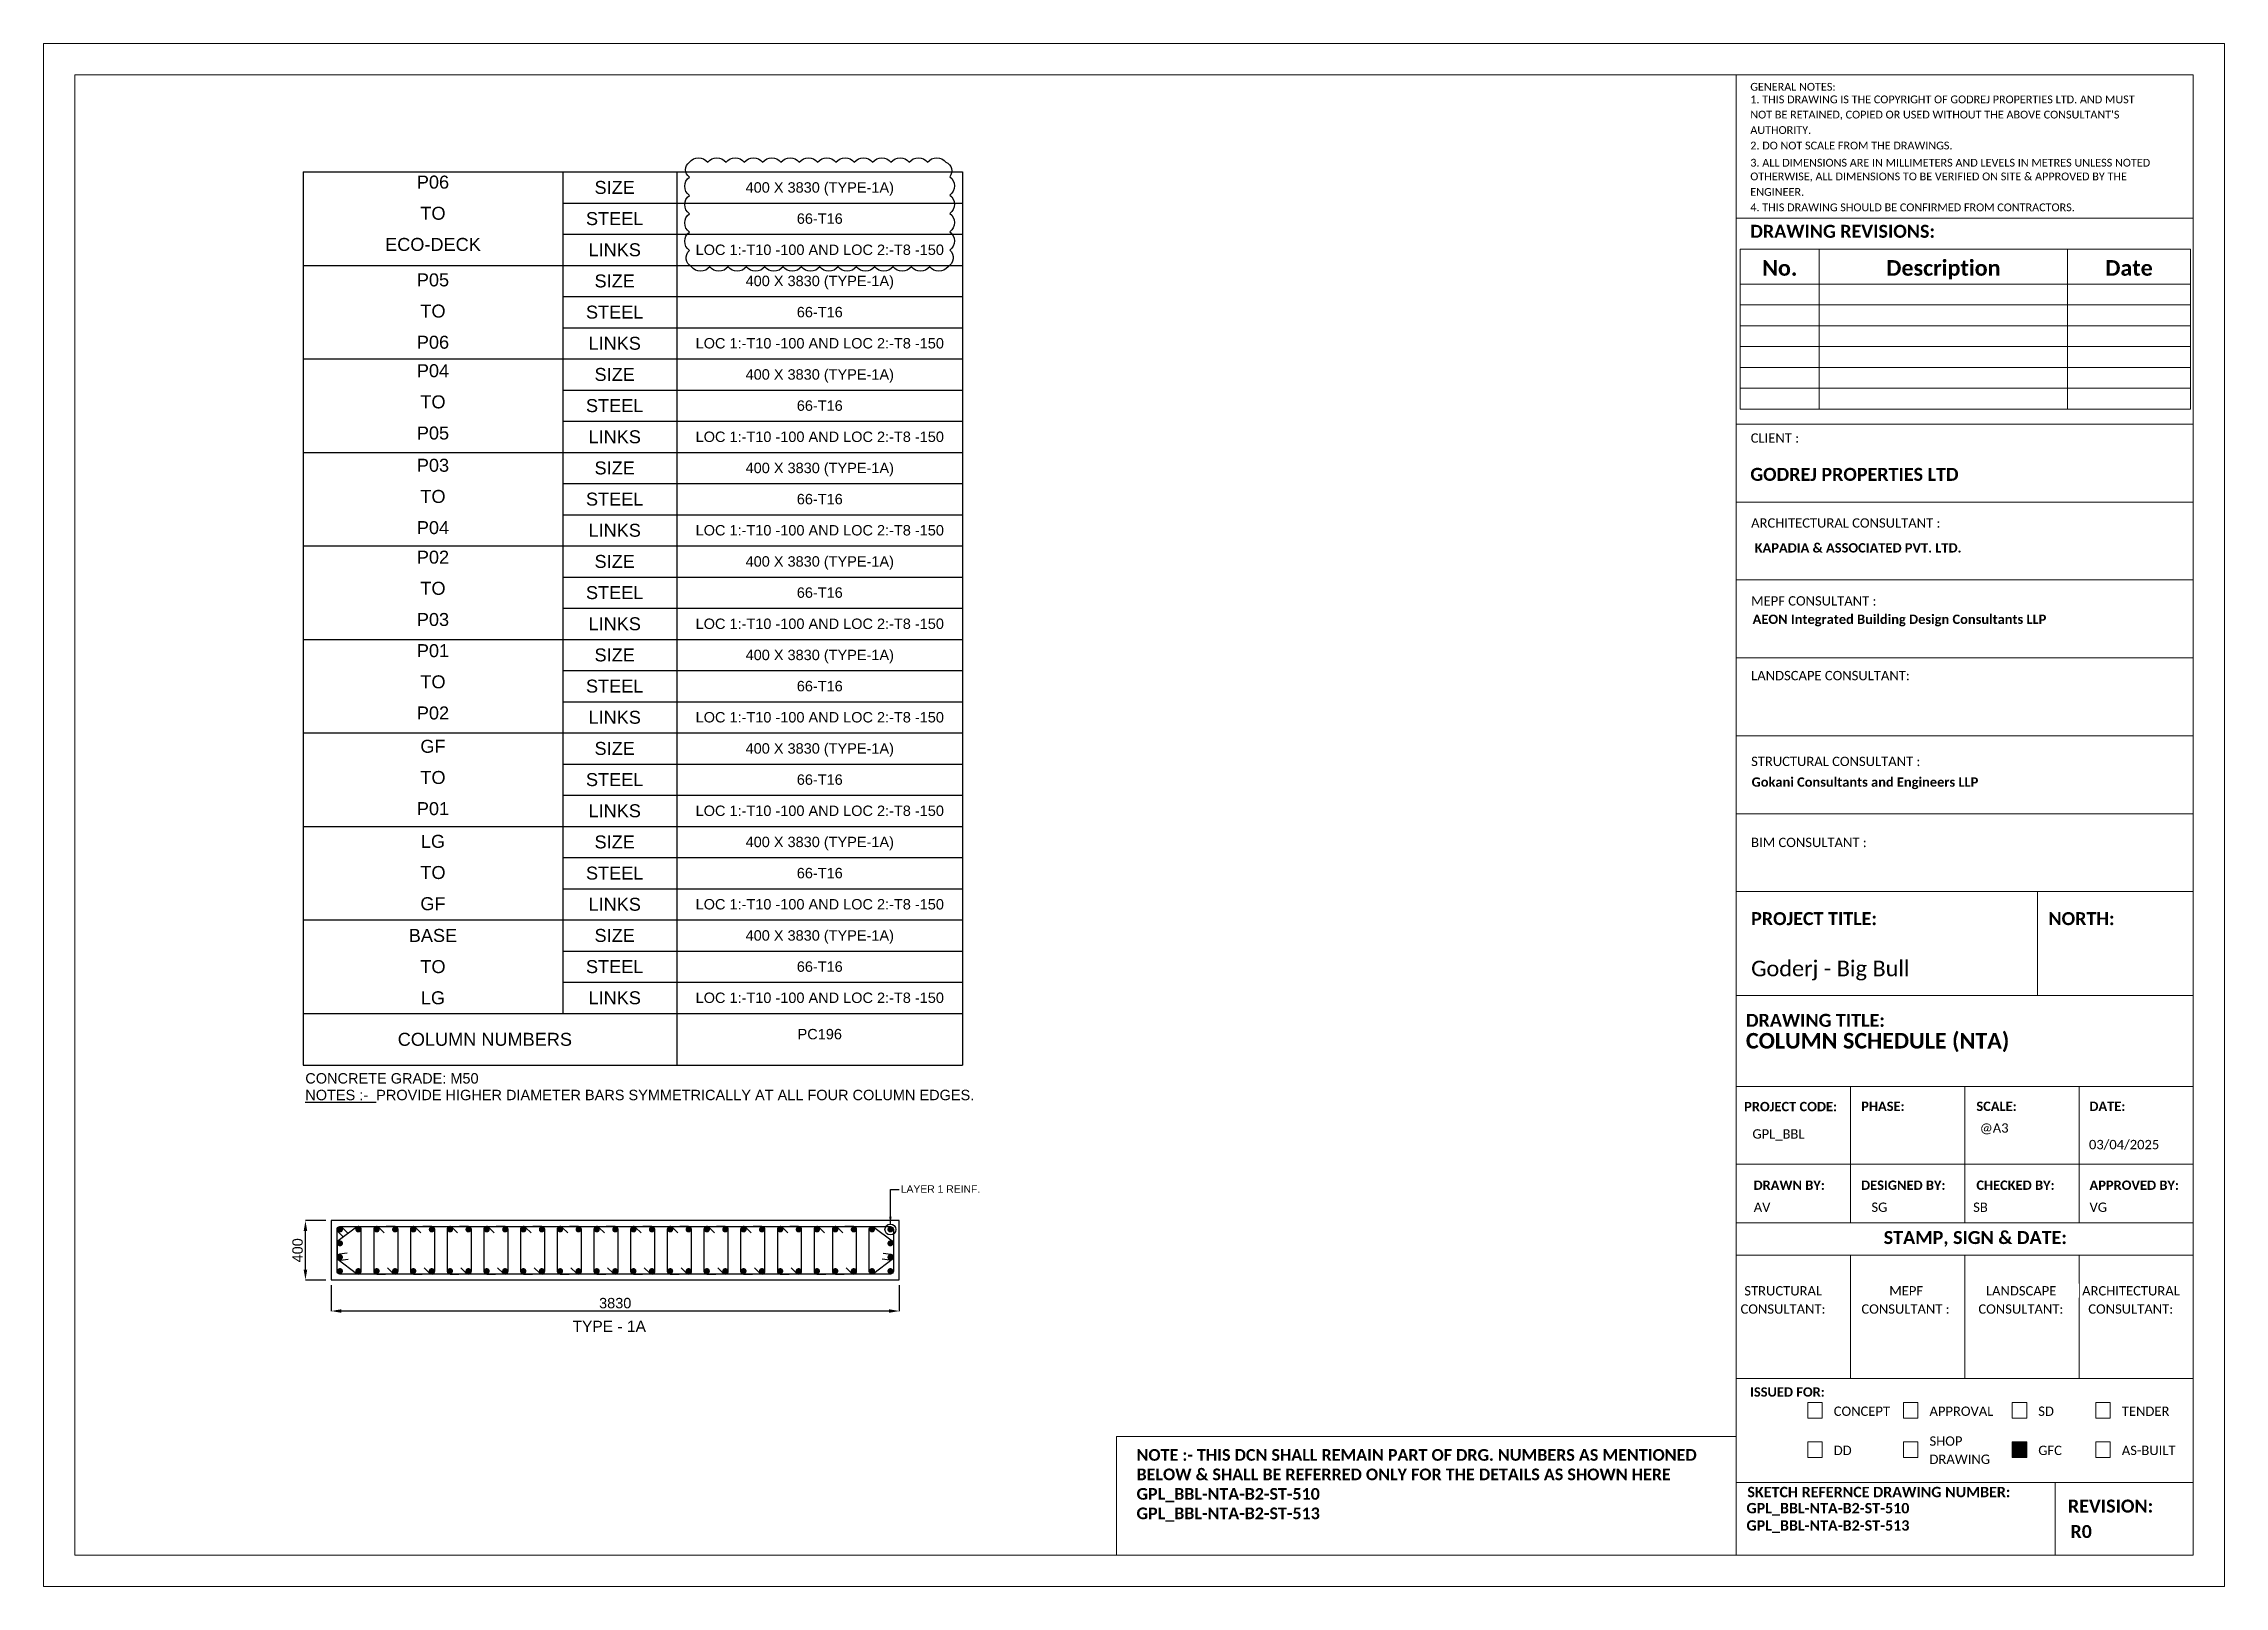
# Paper-space layout 'Layout1' of a CAD drawing. Header units: inches, sheet in millimetres. Extents: x 852 to 1272, y 150 to 447.
# The model-space entities are those that its viewports show. They can reach past a viewport. Long polylines and large blocks are cut down to what shows.
import ezdxf
from ezdxf.enums import TextEntityAlignment as Align

# ---------------------------------------------------------------- set-up
doc = ezdxf.new("R2010")
doc.units = ezdxf.units.IN
doc.header["$LTSCALE"] = 10
doc.header["$MEASUREMENT"] = 0
for name, color, linetype, lineweight in [('A-DETL-____-THIN', 7, 'Continuous', 5), ('G-____-____-SCHD', 7, 'Continuous', 5), ('G-____-TTLB-OTLN', 7, 'Continuous', 15), ('G-____-TTLB-THIN', 7, 'Continuous', 15), ('G-ANNO-TTLB', 7, 'Continuous', 15)]:
    doc.layers.add(name, color=color, linetype=linetype, lineweight=lineweight)
for name, color, linetype in [('Default', 7, 'Continuous'), ('S- REVISED RFI', 1, 'Continuous'), ('S-ANNO-DIM-25', 10, 'Continuous'), ('S-ANNO-DIM-35', 1, 'Continuous'), ('S-ANNO-LEGN', 252, 'Continuous'), ('S-ANNO-TEXT', 3, 'Continuous'), ('S-ANNO-TEXT-SUBHDNG', 4, 'Continuous'), ('S-ANNO-TEXTB', 4, 'Continuous'), ('S-COLS-STPS', 9, 'Continuous'), ('S-DETL', 2, 'Continuous'), ('S-REINF-DOT-HG', 4, 'Continuous')]:
    doc.layers.add(name, color=color, linetype=linetype)
doc.layers.get('DEFPOINTS').freeze()
doc.styles.add('Calibri', font='calibri.ttf', dxfattribs={"height": 180})
doc.styles.add('Calibri_1', font='calibri.ttf', dxfattribs={"height": 2.5})
doc.styles.add('Calibri_2', font='calibri.ttf', dxfattribs={"height": 3})
doc.styles.add('Calibri_B', font='calibrib.ttf', dxfattribs={"height": 3.5})
doc.styles.add('Calibri_B_1', font='calibrib.ttf', dxfattribs={"height": 2.5})
doc.styles.add('Calibri_B_2', font='calibrib.ttf', dxfattribs={"height": 3.5})
doc.styles.add('GOKANI', font='arial.ttf')
doc.styles.add('GOKANI BOLD', font='ARIAL.TTF')
doc.dimstyles.new('S-DIM-25', dxfattribs={"dimscale": 25, "dimtxt": 2, "dimasz": 2, "dimexe": 0, "dimexo": 1, "dimgap": 0.5, "dimtad": 1, "dimdec": 0, "dimrnd": 5, "dimzin": 1, "dimdsep": 46, "dimtxsty": 'GOKANI', "dimcen": 0, "dimclrd": 1, "dimclre": 1, "dimclrt": 3, "dimadec": 0, "dimazin": 0, "dimtfac": 1, "dimtdec": 0, "dimtmove": 0, "dimatfit": 3, "dimfxl": 1, "dimtolj": 1, "dimtzin": 0, "dimarcsym": 0})
doc.dimstyles.new('S-DIM-35', dxfattribs={"dimscale": 35, "dimtxt": 2, "dimasz": 2, "dimexe": 0, "dimexo": 1, "dimgap": 0.5, "dimtad": 1, "dimdec": 0, "dimrnd": 5, "dimzin": 1, "dimdsep": 46, "dimtxsty": 'GOKANI', "dimcen": 0, "dimclrd": 1, "dimclre": 1, "dimclrt": 3, "dimadec": 0, "dimazin": 0, "dimtfac": 1, "dimtdec": 0, "dimtmove": 0, "dimatfit": 3, "dimfxl": 1, "dimtolj": 1, "dimtzin": 0, "dimarcsym": 0})

# ---------------------------------------------------------------- blocks, each defined once
blk = doc.blocks.new('*D209')
at = {"layer": 'S-ANNO-DIM-35', "color": 1, "lineweight": -2}
for p, q in [((-97768, -171890), (-97768, -172064)), ((-93938, -171890), (-93938, -172064)), ((-94008, -172064), (-97698, -172064))]:
    blk.add_line(p, q, dxfattribs=at)
at = {"layer": 'S-ANNO-DIM-35', "color": 1, "lineweight": -3}
for points in [[(-97698, -172052), (-97698, -172076), (-97768, -172064)], [(-94008, -172076), (-94008, -172052), (-93938, -172064)]]:
    blk.add_solid(points, dxfattribs=at)
at = {"layer": 'S-ANNO-DIM-35', "color": 3, "lineweight": -3, "insert": (-95853, -172011), "char_height": 70, "attachment_point": 5, "style": 'GOKANI'}
blk.add_mtext('\\A1;3830', dxfattribs=at)
blk = doc.blocks.new('*D210')
at = {"layer": 'S-ANNO-DIM-35', "color": 1, "lineweight": -2}
for p, q in [((-97803, -171455), (-97941, -171455)), ((-97941, -171785), (-97941, -171525)), ((-97803, -171855), (-97941, -171855))]:
    blk.add_line(p, q, dxfattribs=at)
at = {"layer": 'S-ANNO-DIM-35', "color": 1, "lineweight": -3}
for points in [[(-97929, -171525), (-97953, -171525), (-97941, -171455)], [(-97953, -171785), (-97929, -171785), (-97941, -171855)]]:
    blk.add_solid(points, dxfattribs=at)
at = {"layer": 'S-ANNO-DIM-35', "color": 3, "lineweight": -3, "insert": (-97994, -171655), "char_height": 70, "attachment_point": 5, "rotation": 90, "style": 'GOKANI'}
blk.add_mtext('\\A1;400', dxfattribs=at)

msp = doc.modelspace()

# ---------------------------------------------------------------- linework, layer by layer
at = {"layer": 'S- REVISED RFI', "lineweight": -3}
msp.add_lwpolyline([(-95246.9, -152371.1, -0.5), (-94893.9, -152371.1, -0.5), (-94540.9, -152371.1, -0.5), (-94187.9, -152371.1, -0.5), (-93834.9, -152371.1, -0.5), (-93481.9, -152371.1, -0.5), (-93128.9, -152371.1, -0.5), (-92775.9, -152371.1, -0.5), (-92422.9, -152371.1, -0.5), (-92069.9, -152371.1, -0.5), (-91716.9, -152371.1, -0.5), (-91363.9, -152371.1, -0.5), (-91010.9, -152371.1, -0.5), (-90657.9, -152371.1, -0.5), (-90304.9, -152371.1, -0.5), (-90231.2, -152650.3, -0.5), (-90231.2, -153003.3, -0.5), (-90231.2, -153356.3, -0.5), (-90231.2, -153709.3, -0.5), (-90231.2, -154062.3, -0.5), (-90265, -154381.5, -0.5), (-90618, -154381.5, -0.5), (-90971, -154381.5, -0.5), (-91324, -154381.5, -0.5), (-91677, -154381.5, -0.5), (-92030, -154381.5, -0.5), (-92383, -154381.5, -0.5), (-92736, -154381.5, -0.5), (-93089, -154381.5, -0.5), (-93442, -154381.5, -0.5), (-93795, -154381.5, -0.5), (-94148, -154381.5, -0.5), (-94501, -154381.5, -0.5), (-94854, -154381.5, -0.5), (-95207, -154381.5, -0.5), (-95246.9, -154068.5, -0.5), (-95246.9, -153715.5, -0.5), (-95246.9, -153362.5, -0.5), (-95246.9, -153009.5, -0.5), (-95246.9, -152656.5, -0.5)], format="xyb", close=True, dxfattribs=at)
at = {"layer": 'S-ANNO-DIM-25'}
msp.add_circle((-93998.1, -171514.7), 36.9, dxfattribs=at)
at = {"layer": 'S-ANNO-LEGN'}
for p, q in [((-102684.8, -152555.6), (-89984.8, -152555.6)), ((-102684.8, -152555.6), (-102684.8, -169755.6)), ((-97684.8, -152555.6), (-97684.8, -168755.6)), ((-97684.8, -152555.6), (-89984.8, -152555.6)), ((-95484.8, -152555.6), (-95484.8, -169755.6)), ((-89984.8, -152555.6), (-89984.8, -169755.6)), ((-97684.8, -153155.6), (-89984.8, -153155.6)), ((-97684.8, -153755.6), (-89984.8, -153755.6)), ((-102684.8, -154355.6), (-89984.8, -154355.6)), ((-97684.8, -154955.6), (-89984.8, -154955.6)), ((-97684.8, -155555.6), (-89984.8, -155555.6)), ((-102684.8, -156155.6), (-89984.8, -156155.6)), ((-97684.8, -156755.6), (-89984.8, -156755.6)), ((-97684.8, -157355.6), (-89984.8, -157355.6)), ((-102684.8, -157955.6), (-89984.8, -157955.6)), ((-97684.8, -158555.6), (-89984.8, -158555.6)), ((-97684.8, -159155.6), (-89984.8, -159155.6)), ((-102684.8, -159755.6), (-89984.8, -159755.6)), ((-97684.8, -160355.6), (-89984.8, -160355.6)), ((-97684.8, -160955.6), (-89984.8, -160955.6)), ((-102684.8, -161555.6), (-89984.8, -161555.6)), ((-97684.8, -162155.6), (-89984.8, -162155.6)), ((-97684.8, -162755.6), (-89984.8, -162755.6)), ((-102684.8, -163355.6), (-89984.8, -163355.6)), ((-97684.8, -163955.6), (-89984.8, -163955.6)), ((-97684.8, -164555.6), (-89984.8, -164555.6)), ((-102684.8, -165155.6), (-89984.8, -165155.6)), ((-97684.8, -165755.6), (-89984.8, -165755.6)), ((-97684.8, -166355.6), (-89984.8, -166355.6)), ((-102684.8, -166955.6), (-89984.8, -166955.6)), ((-97684.8, -166955.6), (-89984.8, -166955.6)), ((-97684.8, -167555.6), (-89984.8, -167555.6)), ((-97684.8, -168155.6), (-89984.8, -168155.6)), ((-102684.8, -168755.6), (-89984.8, -168755.6)), ((-97684.8, -168755.6), (-89984.8, -168755.6)), ((-102684.8, -169755.6), (-89984.8, -169755.6)), ((-102684.8, -169755.6), (-89984.8, -169755.6))]:
    msp.add_line(p, q, dxfattribs=at)
at = {"layer": 'S-COLS-STPS', "lineweight": -3, "flags": 128}
for points in [[(-97685.5, -171565.6), (-97722.2, -171528.8, -0.6681786), (-97708.1, -171494.7), (-93998.1, -171494.7, -0.4142136), (-93978.1, -171514.7), (-93978.1, -171794.7, -0.4142136), (-93998.1, -171814.7), (-97708.1, -171814.7, -0.4142136), (-97728.1, -171794.7), (-97728.1, -171514.7, -0.6681786), (-97693.9, -171500.5), (-97657.2, -171537.3)], [(-97659.4, -171674.3), (-97710.9, -171681.5, 0.6681786), (-97720.1, -171717.3), (-97596.5, -171810.6, 0.6190751), (-97564.4, -171794.7), (-97564.4, -171514.7, 0.6190751), (-97596.5, -171498.7), (-97720.1, -171592.1, 0.2352731), (-97728.1, -171608), (-97728.1, -171701.4, 0.4555025), (-97705.3, -171721.2), (-97653.8, -171714)], [(-97409.8, -171537.3), (-97446.6, -171500.5, 0.6681786), (-97480.8, -171514.7), (-97480.8, -171794.7, 0.4142136), (-97460.8, -171814.7), (-97400.8, -171814.7)], [(-97388, -171772.1), (-97351.2, -171808.8, 0.6681786), (-97317.1, -171794.7), (-97317.1, -171514.7, 0.4142136), (-97337.1, -171494.7), (-97397.1, -171494.7)], [(-97162.5, -171537.3), (-97199.3, -171500.5, 0.6681786), (-97233.4, -171514.7), (-97233.4, -171794.7, 0.4142136), (-97213.4, -171814.7), (-97153.4, -171814.7)], [(-97140.7, -171772.1), (-97103.9, -171808.8, 0.6681786), (-97069.8, -171794.7), (-97069.8, -171514.7, 0.4142136), (-97089.8, -171494.7), (-97149.8, -171494.7)], [(-96915.2, -171537.3), (-96951.9, -171500.5, 0.6681786), (-96986.1, -171514.7), (-96986.1, -171794.7, 0.4142136), (-96966.1, -171814.7), (-96906.1, -171814.7)], [(-96893.3, -171772.1), (-96856.6, -171808.8, 0.6681786), (-96822.4, -171794.7), (-96822.4, -171514.7, 0.4142136), (-96842.4, -171494.7), (-96902.4, -171494.7)], [(-96667.8, -171537.3), (-96704.6, -171500.5, 0.6681786), (-96738.8, -171514.7), (-96738.8, -171794.7, 0.4142136), (-96718.8, -171814.7), (-96658.8, -171814.7)], [(-96646, -171772.1), (-96609.2, -171808.8, 0.6681786), (-96575.1, -171794.7), (-96575.1, -171514.7, 0.4142136), (-96595.1, -171494.7), (-96655.1, -171494.7)], [(-96420.5, -171537.3), (-96457.3, -171500.5, 0.6681786), (-96491.4, -171514.7), (-96491.4, -171794.7, 0.4142136), (-96471.4, -171814.7), (-96411.4, -171814.7)], [(-96398.7, -171772.1), (-96361.9, -171808.8, 0.6681786), (-96327.8, -171794.7), (-96327.8, -171514.7, 0.4142136), (-96347.8, -171494.7), (-96407.8, -171494.7)], [(-96173.2, -171537.3), (-96209.9, -171500.5, 0.6681786), (-96244.1, -171514.7), (-96244.1, -171794.7, 0.4142136), (-96224.1, -171814.7), (-96164.1, -171814.7)], [(-96151.3, -171772.1), (-96114.6, -171808.8, 0.6681786), (-96080.4, -171794.7), (-96080.4, -171514.7, 0.4142136), (-96100.4, -171494.7), (-96160.4, -171494.7)], [(-95925.8, -171537.3), (-95962.6, -171500.5, 0.6681786), (-95996.8, -171514.7), (-95996.8, -171794.7, 0.4142136), (-95976.8, -171814.7), (-95916.8, -171814.7)], [(-95904, -171772.1), (-95867.2, -171808.8, 0.6681786), (-95833.1, -171794.7), (-95833.1, -171514.7, 0.4142136), (-95853.1, -171494.7), (-95913.1, -171494.7)], [(-95678.5, -171537.3), (-95715.3, -171500.5, 0.6681786), (-95749.4, -171514.7), (-95749.4, -171794.7, 0.4142136), (-95729.4, -171814.7), (-95669.4, -171814.7)], [(-95656.7, -171772.1), (-95619.9, -171808.8, 0.6681786), (-95585.8, -171794.7), (-95585.8, -171514.7, 0.4142136), (-95605.8, -171494.7), (-95665.8, -171494.7)], [(-95431.2, -171537.3), (-95467.9, -171500.5, 0.6681786), (-95502.1, -171514.7), (-95502.1, -171794.7, 0.4142136), (-95482.1, -171814.7), (-95422.1, -171814.7)], [(-95409.3, -171772.1), (-95372.6, -171808.8, 0.6681786), (-95338.4, -171794.7), (-95338.4, -171514.7, 0.4142136), (-95358.4, -171494.7), (-95418.4, -171494.7)], [(-95183.8, -171537.3), (-95220.6, -171500.5, 0.6681786), (-95254.8, -171514.7), (-95254.8, -171794.7, 0.4142136), (-95234.8, -171814.7), (-95174.8, -171814.7)], [(-95162, -171772.1), (-95125.2, -171808.8, 0.6681786), (-95091.1, -171794.7), (-95091.1, -171514.7, 0.4142136), (-95111.1, -171494.7), (-95171.1, -171494.7)], [(-94936.5, -171537.3), (-94973.3, -171500.5, 0.6681786), (-95007.4, -171514.7), (-95007.4, -171794.7, 0.4142136), (-94987.4, -171814.7), (-94927.4, -171814.7)], [(-94914.7, -171772.1), (-94877.9, -171808.8, 0.6681786), (-94843.8, -171794.7), (-94843.8, -171514.7, 0.4142136), (-94863.8, -171494.7), (-94923.8, -171494.7)], [(-94689.2, -171537.3), (-94725.9, -171500.5, 0.6681786), (-94760.1, -171514.7), (-94760.1, -171794.7, 0.4142136), (-94740.1, -171814.7), (-94680.1, -171814.7)], [(-94667.3, -171772.1), (-94630.6, -171808.8, 0.6681786), (-94596.4, -171794.7), (-94596.4, -171514.7, 0.4142136), (-94616.4, -171494.7), (-94676.4, -171494.7)], [(-94441.8, -171537.3), (-94478.6, -171500.5, 0.6681786), (-94512.8, -171514.7), (-94512.8, -171794.7, 0.4142136), (-94492.8, -171814.7), (-94432.8, -171814.7)], [(-94318.2, -171537.3), (-94354.9, -171500.5, 0.6681786), (-94389.1, -171514.7), (-94389.1, -171794.7, 0.4142136), (-94369.1, -171814.7), (-94309.1, -171814.7)], [(-94296.3, -171772.1), (-94259.6, -171808.8, 0.6681786), (-94225.4, -171794.7), (-94225.4, -171514.7, 0.4142136), (-94245.4, -171494.7), (-94305.4, -171494.7)], [(-94046.8, -171674.3), (-93995.3, -171681.5, -0.6681786), (-93986, -171717.3), (-94109.7, -171810.6, -0.6190751), (-94141.8, -171794.7), (-94141.8, -171514.7, -0.6190751), (-94109.7, -171498.7), (-93986, -171592.1, -0.2352731), (-93978.1, -171608), (-93978.1, -171701.4, -0.4555025), (-94000.9, -171721.2), (-94052.4, -171714)]]:
    msp.add_lwpolyline(points, format="xyb", dxfattribs=at)
at = {"layer": 'S-DETL', "lineweight": -3}
msp.add_lwpolyline([(-97768.1, -171454.7), (-97768.1, -171854.7), (-93938.1, -171854.7), (-93938.1, -171454.7)], close=True, dxfattribs=at)
at = {"layer": 'S-REINF-DOT-HG', "lineweight": -3, "const_width": 20, "flags": 128}
for points in [[(-97708.1, -171504.7, 1), (-97708.1, -171524.7, 1)], [(-97584.4, -171504.7, 1), (-97584.4, -171524.7, 1)], [(-97460.8, -171504.7, 1), (-97460.8, -171524.7, 1)], [(-97337.1, -171504.7, 1), (-97337.1, -171524.7, 1)], [(-97213.4, -171504.7, 1), (-97213.4, -171524.7, 1)], [(-97089.8, -171504.7, 1), (-97089.8, -171524.7, 1)], [(-96966.1, -171504.7, 1), (-96966.1, -171524.7, 1)], [(-96842.4, -171504.7, 1), (-96842.4, -171524.7, 1)], [(-96718.8, -171504.7, 1), (-96718.8, -171524.7, 1)], [(-96595.1, -171504.7, 1), (-96595.1, -171524.7, 1)], [(-96471.4, -171504.7, 1), (-96471.4, -171524.7, 1)], [(-96347.8, -171504.7, 1), (-96347.8, -171524.7, 1)], [(-96224.1, -171504.7, 1), (-96224.1, -171524.7, 1)], [(-96100.4, -171504.7, 1), (-96100.4, -171524.7, 1)], [(-95976.8, -171504.7, 1), (-95976.8, -171524.7, 1)], [(-95853.1, -171504.7, 1), (-95853.1, -171524.7, 1)], [(-95729.4, -171504.7, 1), (-95729.4, -171524.7, 1)], [(-95605.8, -171504.7, 1), (-95605.8, -171524.7, 1)], [(-95482.1, -171504.7, 1), (-95482.1, -171524.7, 1)], [(-95358.4, -171504.7, 1), (-95358.4, -171524.7, 1)], [(-95234.8, -171504.7, 1), (-95234.8, -171524.7, 1)], [(-95111.1, -171504.7, 1), (-95111.1, -171524.7, 1)], [(-94987.4, -171504.7, 1), (-94987.4, -171524.7, 1)], [(-94863.8, -171504.7, 1), (-94863.8, -171524.7, 1)], [(-94740.1, -171504.7, 1), (-94740.1, -171524.7, 1)], [(-94616.4, -171504.7, 1), (-94616.4, -171524.7, 1)], [(-94492.8, -171504.7, 1), (-94492.8, -171524.7, 1)], [(-94369.1, -171504.7, 1), (-94369.1, -171524.7, 1)], [(-94245.4, -171504.7, 1), (-94245.4, -171524.7, 1)], [(-94121.8, -171504.7, 1), (-94121.8, -171524.7, 1)], [(-93998.1, -171504.7, 1), (-93998.1, -171524.7, 1)], [(-97708.1, -171598, 1), (-97708.1, -171618, 1)], [(-97708.1, -171691.4, 1), (-97708.1, -171711.4, 1)], [(-93998.1, -171598, 1), (-93998.1, -171618, 1)], [(-93998.1, -171691.4, 1), (-93998.1, -171711.4, 1)], [(-97708.1, -171784.7, 1), (-97708.1, -171804.7, 1)], [(-97584.4, -171784.7, 1), (-97584.4, -171804.7, 1)], [(-97460.8, -171784.7, 1), (-97460.8, -171804.7, 1)], [(-97337.1, -171784.7, 1), (-97337.1, -171804.7, 1)], [(-97213.4, -171784.7, 1), (-97213.4, -171804.7, 1)], [(-97089.8, -171784.7, 1), (-97089.8, -171804.7, 1)], [(-96966.1, -171784.7, 1), (-96966.1, -171804.7, 1)], [(-96842.4, -171784.7, 1), (-96842.4, -171804.7, 1)], [(-96718.8, -171784.7, 1), (-96718.8, -171804.7, 1)], [(-96595.1, -171784.7, 1), (-96595.1, -171804.7, 1)], [(-96471.4, -171784.7, 1), (-96471.4, -171804.7, 1)], [(-96347.8, -171784.7, 1), (-96347.8, -171804.7, 1)], [(-96224.1, -171784.7, 1), (-96224.1, -171804.7, 1)], [(-96100.4, -171784.7, 1), (-96100.4, -171804.7, 1)], [(-95976.8, -171784.7, 1), (-95976.8, -171804.7, 1)], [(-95853.1, -171784.7, 1), (-95853.1, -171804.7, 1)], [(-95729.4, -171784.7, 1), (-95729.4, -171804.7, 1)], [(-95605.8, -171784.7, 1), (-95605.8, -171804.7, 1)], [(-95482.1, -171784.7, 1), (-95482.1, -171804.7, 1)], [(-95358.4, -171784.7, 1), (-95358.4, -171804.7, 1)], [(-95234.8, -171784.7, 1), (-95234.8, -171804.7, 1)], [(-95111.1, -171784.7, 1), (-95111.1, -171804.7, 1)], [(-94987.4, -171784.7, 1), (-94987.4, -171804.7, 1)], [(-94863.8, -171784.7, 1), (-94863.8, -171804.7, 1)], [(-94740.1, -171784.7, 1), (-94740.1, -171804.7, 1)], [(-94616.4, -171784.7, 1), (-94616.4, -171804.7, 1)], [(-94492.8, -171784.7, 1), (-94492.8, -171804.7, 1)], [(-94369.1, -171784.7, 1), (-94369.1, -171804.7, 1)], [(-94245.4, -171784.7, 1), (-94245.4, -171804.7, 1)], [(-94121.8, -171784.7, 1), (-94121.8, -171804.7, 1)], [(-93998.1, -171784.7, 1), (-93998.1, -171804.7, 1)]]:
    msp.add_lwpolyline(points, format="xyb", close=True, dxfattribs=at)

# ---------------------------------------------------------------- texts
at = {"layer": 'S-ANNO-TEXT', "style": 'GOKANI'}
for s, p in [('400 X 3830 (TYPE-1A)', (-92734.8, -152855.6)), ('66-T16', (-92734.8, -153455.6)), ('LOC 1:-T10 -100 AND LOC 2:-T8 -150', (-92734.8, -154055.6)), ('400 X 3830 (TYPE-1A)', (-92734.8, -154655.6)), ('66-T16', (-92734.8, -155255.6)), ('LOC 1:-T10 -100 AND LOC 2:-T8 -150', (-92734.8, -155855.6)), ('400 X 3830 (TYPE-1A)', (-92734.8, -156455.6)), ('66-T16', (-92734.8, -157055.6)), ('LOC 1:-T10 -100 AND LOC 2:-T8 -150', (-92734.8, -157655.6)), ('400 X 3830 (TYPE-1A)', (-92734.8, -158255.6)), ('66-T16', (-92734.8, -158855.6)), ('LOC 1:-T10 -100 AND LOC 2:-T8 -150', (-92734.8, -159455.6)), ('400 X 3830 (TYPE-1A)', (-92734.8, -160055.6)), ('66-T16', (-92734.8, -160655.6)), ('LOC 1:-T10 -100 AND LOC 2:-T8 -150', (-92734.8, -161255.6)), ('400 X 3830 (TYPE-1A)', (-92734.8, -161855.6)), ('66-T16', (-92734.8, -162455.6)), ('LOC 1:-T10 -100 AND LOC 2:-T8 -150', (-92734.8, -163055.6)), ('400 X 3830 (TYPE-1A)', (-92734.8, -163655.6)), ('66-T16', (-92734.8, -164255.6)), ('LOC 1:-T10 -100 AND LOC 2:-T8 -150', (-92734.8, -164855.6)), ('400 X 3830 (TYPE-1A)', (-92734.8, -165455.6)), ('66-T16', (-92734.8, -166055.6)), ('LOC 1:-T10 -100 AND LOC 2:-T8 -150', (-92734.8, -166655.6)), ('400 X 3830 (TYPE-1A)', (-92734.8, -167255.6)), ('66-T16', (-92734.8, -167855.6)), ('LOC 1:-T10 -100 AND LOC 2:-T8 -150', (-92734.8, -168455.6))]:
    msp.add_text(s, height=200, dxfattribs=at).set_placement(p, align=Align.MIDDLE_CENTER)
msp.add_text('LAYER 1 REINF.', height=50, dxfattribs=at).set_placement((-93928.2, -171266.8, -1.9))
at = {"layer": 'S-ANNO-TEXT', "insert": (-92734.8, -169055.6), "char_height": 200, "attachment_point": 2, "style": 'GOKANI', "bg_fill": 2}
msp.add_mtext('{\\Fsansserif.shx|c0;PC196}', dxfattribs=at)
at = {"layer": 'S-ANNO-TEXT-SUBHDNG', "style": 'GOKANI BOLD'}
msp.add_text('TYPE - 1A', height=75, dxfattribs=at).set_placement((-96140.6, -172204.4, 0))
at = {"layer": 'S-ANNO-TEXT-SUBHDNG', "char_height": 200, "width": 14257.397, "attachment_point": 1, "style": 'GOKANI BOLD'}
for s, insert in [('CONCRETE GRADE: M50', (-102643.3, -169906.8)), ('{\\LNOTES :-}  PROVIDE HIGHER DIAMETER BARS SYMMETRICALLY AT ALL FOUR COLUMN EDGES.', (-102643.3, -170227.4))]:
    msp.add_mtext(s, dxfattribs=dict(at, insert=insert))
at = {"layer": 'S-ANNO-TEXTB', "style": 'GOKANI BOLD'}
for s, p in [('P06', (-100184.8, -152752.5)), ('SIZE', (-96684.8, -152855.6)), ('TO', (-100184.8, -153352.5)), ('STEEL', (-96684.8, -153455.6)), ('ECO-DECK', (-100184.8, -153952.5)), ('LINKS', (-96684.8, -154055.6)), ('P05', (-100184.8, -154635.2)), ('SIZE', (-96684.8, -154655.6)), ('TO', (-100184.8, -155235.2)), ('STEEL', (-96684.8, -155255.6)), ('P06', (-100184.8, -155835.2)), ('LINKS', (-96684.8, -155855.6)), ('P04', (-100184.8, -156383.5)), ('SIZE', (-96684.8, -156455.6)), ('TO', (-100184.8, -156983.5)), ('STEEL', (-96684.8, -157055.6)), ('P05', (-100184.8, -157583.5)), ('LINKS', (-96684.8, -157655.6)), ('P03', (-100184.8, -158204.2)), ('SIZE', (-96684.8, -158255.6)), ('TO', (-100184.8, -158804.2)), ('STEEL', (-96684.8, -158855.6)), ('P04', (-100184.8, -159404.2)), ('LINKS', (-96684.8, -159455.6)), ('P02', (-100184.8, -159973.2)), ('SIZE', (-96684.8, -160055.6)), ('TO', (-100184.8, -160573.2)), ('STEEL', (-96684.8, -160655.6)), ('P03', (-100184.8, -161173.2)), ('LINKS', (-96684.8, -161255.6)), ('P01', (-100184.8, -161773.2)), ('SIZE', (-96684.8, -161855.6)), ('TO', (-100184.8, -162373.2)), ('STEEL', (-96684.8, -162455.6)), ('P02', (-100184.8, -162973.2)), ('LINKS', (-96684.8, -163055.6)), ('GF', (-100184.8, -163614.5)), ('SIZE', (-96684.8, -163655.6)), ('TO', (-100184.8, -164214.5)), ('STEEL', (-96684.8, -164255.6)), ('P01', (-100184.8, -164814.5)), ('LINKS', (-96684.8, -164855.6)), ('LG', (-100184.8, -165444.3)), ('SIZE', (-96684.8, -165455.6)), ('TO', (-100184.8, -166044.3)), ('STEEL', (-96684.8, -166055.6)), ('GF', (-100184.8, -166644.3)), ('LINKS', (-96684.8, -166655.6)), ('BASE', (-100184.8, -167255.9)), ('SIZE', (-96684.8, -167255.6)), ('STEEL', (-96684.8, -167855.6)), ('TO', (-100184.8, -167855.9)), ('LG', (-100184.8, -168455.9)), ('LINKS', (-96684.8, -168455.6)), ('COLUMN NUMBERS', (-99184.8, -169255.6))]:
    msp.add_text(s, height=250, dxfattribs=at).set_placement(p, align=Align.MIDDLE_CENTER)

# ---------------------------------------------------------------- dimensions: what is measured, and where the dimension line sits
at = {"layer": 'S-ANNO-DIM-35', "lineweight": -3}
dim = msp.add_linear_dim(base=(-97940.8, -171454.7), p1=(-97768.1, -171854.7), p2=(-97768.1, -171454.7), angle=90, dimstyle='S-DIM-35', dxfattribs=at)
dim.commit()
dim.dimension.update_dxf_attribs({"geometry": '*D210', "text_midpoint": (-97994.1, -171654.7)})
dim = msp.add_linear_dim(base=(-97768.1, -172064.1), p1=(-93938.1, -171854.7), p2=(-97768.1, -171854.7), dimstyle='S-DIM-35', dxfattribs=at)
dim.commit()
dim.dimension.update_dxf_attribs({"geometry": '*D209', "text_midpoint": (-95853.1, -172010.8)})

# ---------------------------------------------------------------- leaders
at = {"layer": 'S-ANNO-DIM-25'}
msp.add_leader([(-93998.1, -171477.8), (-93998.1, -171245.6), (-93937.8, -171245.6)], dimstyle='S-DIM-25', override={"dimgap": 0.5, "dimtad": 0}, dxfattribs=at)

psp = doc.layouts.get("Layout1")

# ---------------------------------------------------------------- linework, layer by layer
at = {"layer": 'A-DETL-____-THIN'}
for p, q in [((1265.8, 407.3), (1242.14, 407.3)), ((1242.14, 407.3), (1242.14, 400.61)), ((1265.8, 407.3), (1265.8, 400.61)), ((1265.8, 400.61), (1179.1, 400.61)), ((1179.1, 400.61), (1179.1, 376.53)), ((1194.31, 400.61), (1194.31, 376.53)), ((1242.14, 400.61), (1242.14, 376.53)), ((1265.8, 400.61), (1265.8, 376.53)), ((1265.8, 396.6), (1179.1, 396.6)), ((1265.8, 392.58), (1179.1, 392.58)), ((1265.8, 388.57), (1179.1, 388.57)), ((1265.8, 384.56), (1179.1, 384.56)), ((1265.8, 380.54), (1179.1, 380.54)), ((1265.8, 376.53), (1179.1, 376.53))]:
    psp.add_line(p, q, dxfattribs=at)
at = {"layer": 'G-____-TTLB-OTLN'}
for p, q in [((1266.34, 440.9), (858.34, 440.9)), ((858.34, 440.9), (858.34, 155.9)), ((1266.34, 155.9), (1266.34, 440.9)), ((858.34, 155.9), (1266.34, 155.9))]:
    psp.add_line(p, q, dxfattribs=at)
at = {"layer": 'G-____-TTLB-THIN'}
for p, q in [((1272.34, 446.9), (852.34, 446.9)), ((852.34, 446.9), (852.34, 149.9)), ((1272.34, 446.9), (852.34, 446.9)), ((1272.34, 446.9), (1272.34, 149.9)), ((1272.34, 149.9), (1272.34, 446.9)), ((1266.34, 440.9), (1178.34, 440.9)), ((1178.34, 440.9), (1178.34, 155.9)), ((1266.34, 440.9), (1266.34, 155.9)), ((1266.34, 413.28), (1178.34, 413.28)), ((1266.34, 373.65), (1178.34, 373.65)), ((1178.34, 358.65), (1266.34, 358.65)), ((1178.34, 343.65), (1266.34, 343.65)), ((1178.34, 328.65), (1266.34, 328.65)), ((1178.34, 313.65), (1266.34, 313.65)), ((1178.34, 298.65), (1266.34, 298.65)), ((1178.34, 283.65), (1266.34, 283.65)), ((1236.34, 283.65), (1236.34, 263.65)), ((1178.34, 263.65), (1266.34, 263.65)), ((1178.34, 246.15), (1178.34, 219.9)), ((1178.34, 246.15), (1266.34, 246.15)), ((1200.34, 246.15), (1200.34, 219.9)), ((1222.34, 246.15), (1222.34, 219.9)), ((1244.34, 246.15), (1244.34, 219.9)), ((1266.34, 231.15), (1178.34, 231.15)), ((1266.34, 219.9), (1178.34, 219.9)), ((1266.34, 213.65), (1178.34, 213.65)), ((1200.34, 213.65), (1200.34, 189.9)), ((1222.34, 213.65), (1222.34, 189.9)), ((1244.34, 213.65), (1244.34, 189.9)), ((1266.34, 189.9), (1178.34, 189.9)), ((1192.08, 182.25), (1192.08, 185.3)), ((1192.08, 185.3), (1194.88, 185.3)), ((1194.88, 185.3), (1194.88, 182.25)), ((1210.52, 182.25), (1210.52, 185.3)), ((1210.52, 185.3), (1213.31, 185.3)), ((1213.31, 185.3), (1213.31, 182.25)), ((1231.47, 182.25), (1231.47, 185.3)), ((1231.47, 185.3), (1234.27, 185.3)), ((1234.27, 185.3), (1234.27, 182.25)), ((1247.56, 182.25), (1247.56, 185.3)), ((1247.56, 185.3), (1250.36, 185.3)), ((1250.36, 185.3), (1250.36, 182.25)), ((1194.88, 182.25), (1192.08, 182.25)), ((1213.31, 182.25), (1210.52, 182.25)), ((1234.27, 182.25), (1231.47, 182.25)), ((1250.36, 182.25), (1247.56, 182.25)), ((1192.08, 174.7), (1192.08, 177.75)), ((1192.08, 177.75), (1194.88, 177.75)), ((1194.88, 177.75), (1194.88, 174.7)), ((1210.52, 174.7), (1210.52, 177.75)), ((1210.52, 177.75), (1213.31, 177.75)), ((1213.31, 177.75), (1213.31, 174.7)), ((1231.47, 174.7), (1231.47, 177.75)), ((1231.47, 177.75), (1234.27, 177.75)), ((1234.27, 177.75), (1234.27, 174.7)), ((1247.56, 174.7), (1247.56, 177.75)), ((1247.56, 177.75), (1250.36, 177.75)), ((1250.36, 177.75), (1250.36, 174.7)), ((1194.88, 174.7), (1192.08, 174.7)), ((1213.31, 174.7), (1210.52, 174.7)), ((1234.27, 174.7), (1231.47, 174.7)), ((1250.36, 174.7), (1247.56, 174.7)), ((1266.34, 169.9), (1178.34, 169.9)), ((1239.77, 169.9), (1239.77, 155.9)), ((1266.34, 155.9), (1178.34, 155.9)), ((852.34, 149.9), (1272.34, 149.9))]:
    psp.add_line(p, q, dxfattribs=at)

# ---------------------------------------------------------------- texts
at = {"layer": 'G-____-____-SCHD', "char_height": 3, "attachment_point": 2, "line_spacing_factor": 1.158048, "style": 'Calibri_B_2'}
for s, insert, width in [('No.', (1186.7, 405.22), 8.3069), ('Description', (1218.22, 405.22), 26.9552), ('Date', (1253.97, 405.22), 11.1466)]:
    psp.add_mtext(s, dxfattribs=dict(at, insert=insert, width=width))
at = {"layer": 'G-____-TTLB-OTLN', "lineweight": 5, "attachment_point": 1, "bg_fill": 3, "box_fill_scale": 1.25, "bg_fill_color": 256, "bg_fill_true_color": 13158600, "bg_fill_transparency": 0}
for s, insert, char_height, width, style in [('ARCHITECTURAL CONSULTANT :', (1181.19, 355.52), 1.8, 44.9747, 'Calibri'), ('MEPF CONSULTANT :', (1181.19, 340.52), 1.8, 29.8228, 'Calibri'), ('STRUCTURAL CONSULTANT :', (1181.19, 309.62), 1.8, 40.2447, 'Calibri'), ('BIM CONSULTANT :', (1181.19, 294.02), 1.8, 27.4979, 'Calibri'), ('PROJECT TITLE:', (1181.19, 279.7), 2.5, 29.6624, 'Calibri_B'), ('Goderj - Big Bull', (1181.19, 270.35), 3, 37.6793, 'Calibri_2'), ('GPL_BBL', (1181.44, 237.9), 1.8, 9.8608, 'Calibri'), ('MEPF ', (1207.79, 207.7), 1.8, 8.8186, 'Calibri')]:
    psp.add_mtext(s, dxfattribs=dict(at, insert=insert, char_height=char_height, width=width, style=style))
at = {"layer": 'G-ANNO-TTLB', "lineweight": 5, "insert": (1062.82, 176.33), "char_height": 2.25, "width": 111.0528, "attachment_point": 1, "style": 'Calibri_B_2', "bg_fill": 3, "box_fill_scale": 1.25, "bg_fill_color": 256, "bg_fill_true_color": 13158600, "bg_fill_transparency": 0}
psp.add_mtext('NOTE :- THIS DCN SHALL REMAIN PART OF DRG. NUMBERS AS MENTIONED BELOW & SHALL BE REFERRED ONLY FOR THE DETAILS AS SHOWN HERE\\P{GPL_BBL-NTA-B2-ST-510\\P\\fCalibri|b1|i0|c0|p34;GPL_BBL-NTA-B2-ST-513}', dxfattribs=at)

# ---------------------------------------------------------------- viewports
at = {"layer": 'DEFPOINTS'}
psp.add_viewport(center=(965.18, 337.45), size=(142.27, 197.949), view_center_point=(-96398.72, -161031.99), view_height=19794.948, status=3, dxfattribs=at)
psp.add_viewport(center=(968.4, 211.03), size=(149.86, 43.9739), view_center_point=(-95643.69, -171779.66), view_height=1539.0869, dxfattribs=at)

# ---------------------------------------------------------------- next in the draw order: texts
at = {"layer": 'G-____-TTLB-OTLN', "lineweight": 5, "attachment_point": 1, "bg_fill": 3, "box_fill_scale": 1.25, "bg_fill_color": 256, "bg_fill_true_color": 13158600, "bg_fill_transparency": 0}
for s, insert, char_height, width, style in [('GENERAL NOTES:', (1181.03, 439.34), 1.5, 20.8439, 'Calibri_1'), ('CLIENT :', (1181.11, 371.87), 1.8, 11.5443, 'Calibri'), ('GODREJ PROPERTIES LTD', (1181.03, 365.23), 2.5, 49.1434, 'Calibri_B'), ('LANDSCAPE CONSULTANT:', (1181.19, 326.14), 1.8, 37.6793, 'Calibri'), ('Gokani Consultants and Engineers LLP', (1181.28, 305.64), 1.8, 60.9534, 'Calibri_B_1'), ('NORTH:', (1238.45, 279.7), 2.5, 15.5527, 'Calibri_B'), ('DRAWING TITLE:', (1180.19, 260.12), 2.5, 32.789, 'Calibri_B'), ('PROJECT CODE:', (1179.85, 243.17), 1.8, 18.1991, 'Calibri_B_1'), ('PHASE:', (1202.39, 243.22), 1.8, 10.3418, 'Calibri_B_1'), ('SCALE:', (1224.57, 243.22), 1.8, 9.6203, 'Calibri_B_1'), ('DATE:', (1246.33, 243.22), 1.8, 8.5781, 'Calibri_B_1'), ('03/04/2025', (1246.25, 235.85), 1.8, 13.308, 'Calibri'), ('DRAWN BY:', (1181.65, 228.03), 1.8, 16.9958, 'Calibri_B_1'), ('DESIGNED BY:', (1202.36, 228.03), 1.8, 17.2591, 'Calibri_B_1'), ('CHECKED BY:', (1224.57, 228.03), 1.8, 18.7595, 'Calibri_B_1'), ('APPROVED BY:', (1246.36, 228.03), 1.8, 17.9296, 'Calibri_B_1'), ('STAMP, SIGN & DATE:', (1206.72, 218.3), 2.5, 43.2911, 'Calibri_B'), ('STRUCTURAL ', (1179.88, 207.7), 1.8, 19.2405, 'Calibri'), ('ARCHITECTURAL ', (1244.93, 207.7), 1.8, 19.7247, 'Calibri'), ('CONSULTANT :', (1202.43, 204.19), 1.8, 17.7898, 'Calibri'), ('CONCEPT', (1197.1, 184.52), 1.8, 11.586, 'Calibri'), ('APPROVAL', (1215.54, 184.52), 1.8, 14.9916, 'Calibri'), ('SD', (1236.49, 184.52), 1.8, 3.6878, 'Calibri'), ('TENDER', (1252.58, 184.52), 1.8, 11.2236, 'Calibri'), ('DD', (1197.1, 176.98), 1.8, 4.1688, 'Calibri'), ('SHOP ', (1215.54, 178.77), 1.8, 8.5781, 'Calibri'), ('GFC', (1236.49, 176.98), 1.8, 5.6118, 'Calibri'), ('AS-BUILT', (1252.58, 176.98), 1.8, 12.7468, 'Calibri'), ('SKETCH REFERNCE DRAWING NUMBER:', (1180.47, 169.06), 2, 54.2483, 'Calibri_B'), ('REVISION:', (1242.2, 166.61), 2.5, 20.2025, 'Calibri_B')]:
    psp.add_mtext(s, dxfattribs=dict(at, insert=insert, char_height=char_height, width=width, style=style))
at = {"layer": 'G-____-TTLB-OTLN', "lineweight": 5, "char_height": 1.8, "width": 60.9534, "attachment_point": 1, "line_spacing_factor": 1.2, "style": 'Calibri_B_1', "bg_fill": 3, "box_fill_scale": 1.25, "bg_fill_color": 256, "bg_fill_true_color": 13158600, "bg_fill_transparency": 0}
for s, insert in [('KAPADIA & ASSOCIATED PVT. LTD.', (1181.87, 350.73)), ('AEON Integrated Building Design Consultants LLP ', (1181.48, 336.98))]:
    psp.add_mtext(s, dxfattribs=dict(at, insert=insert))

# ---------------------------------------------------------------- next in the draw order: texts
at = {"layer": 'G-____-TTLB-OTLN', "lineweight": 5, "attachment_point": 1, "bg_fill": 3, "box_fill_scale": 1.25, "bg_fill_color": 256, "bg_fill_true_color": 13158600, "bg_fill_transparency": 0}
for s, insert, char_height, width, style in [('1. THIS DRAWING IS THE COPYRIGHT OF GODREJ PROPERTIES LTD. AND MUST ', (1181.03, 436.91), 1.5, 81.7509, 'Calibri_1'), ('{\\fCalibri|b1|i0|c0|p34;COLUMN SCHEDULE (NTA)}', (1180.19, 256.44), 3, 70.4468, 'Calibri_2'), ('  @A3', (1223.95, 239.04), 1.8, 8.4177, 'Calibri'), ('AV', (1181.69, 223.79), 1.8, 9.8608, 'Calibri'), ('SG', (1204.35, 223.79), 1.8, 12.2658, 'Calibri'), ('SB', (1223.95, 223.79), 1.8, 11.3038, 'Calibri'), ('VG', (1246.36, 223.79), 1.8, 13.1477, 'Calibri'), ('CONSULTANT:', (1179.15, 204.19), 1.8, 20.2025, 'Calibri'), ('CONSULTANT:', (1246.12, 204.19), 1.8, 16.9116, 'Calibri'), ('ISSUED FOR:', (1180.98, 188.22), 1.8, 17.7975, 'Calibri_B_1'), ('DRAWING', (1215.54, 175.27), 1.8, 14.27, 'Calibri'), ('{\\fCalibri|b1|i0|c0|p34;GPL_BBL-NTA-B2-ST-510\\PGPL_BBL-NTA-B2-ST-513}', (1180.29, 165.96), 2, 8.8987, 'Calibri_2'), ('R0', (1242.69, 161.71), 2.5, 20.2025, 'Calibri_B')]:
    psp.add_mtext(s, dxfattribs=dict(at, insert=insert, char_height=char_height, width=width, style=style))

# ---------------------------------------------------------------- next in the draw order: hatches: boundary and pattern name
at = {"layer": 'Default'}
h = psp.add_hatch(color=256, dxfattribs=at)
h.dxf.hatch_style = 1
h.paths.add_polyline_path([(1231.47, 174.7), (1231.47, 177.75), (1234.27, 177.75), (1234.27, 174.7)])

# ---------------------------------------------------------------- next in the draw order: linework, layer by layer
at = {"layer": 'G-ANNO-TTLB', "lineweight": 5}
psp.add_lwpolyline([(1178.34, 155.9), (1058.94, 155.9), (1058.94, 178.77), (1178.34, 178.77)], close=True, dxfattribs=at)

# ---------------------------------------------------------------- next in the draw order: texts
at = {"layer": 'G-____-TTLB-OTLN', "lineweight": 5, "attachment_point": 1, "bg_fill": 3, "box_fill_scale": 1.25, "bg_fill_color": 256, "bg_fill_true_color": 13158600, "bg_fill_transparency": 0}
for s, insert, char_height, width, style in [("NOT BE RETAINED, COPIED OR USED WITHOUT THE ABOVE CONSULTANT'S ", (1181.03, 433.99), 1.5, 81.9343, 'Calibri_1'), ('LANDSCAPE ', (1226.41, 207.7), 1.8, 17.4768, 'Calibri')]:
    psp.add_mtext(s, dxfattribs=dict(at, insert=insert, char_height=char_height, width=width, style=style))

# ---------------------------------------------------------------- next in the draw order: texts
for s, insert, char_height, width, style in [('AUTHORITY.', (1181.03, 431.01), 1.5, 14.8312, 'Calibri_1'), ('CONSULTANT:', (1224.96, 204.19), 1.8, 17.983, 'Calibri')]:
    psp.add_mtext(s, dxfattribs=dict(at, insert=insert, char_height=char_height, width=width, style=style))

# ---------------------------------------------------------------- next in the draw order: texts
at = {"layer": 'G-____-TTLB-OTLN', "lineweight": 5, "insert": (1181.03, 428.03), "char_height": 1.5, "width": 49.3038, "attachment_point": 1, "style": 'Calibri_1', "bg_fill": 3, "box_fill_scale": 1.25, "bg_fill_color": 256, "bg_fill_true_color": 13158600, "bg_fill_transparency": 0}
psp.add_mtext('2. DO NOT SCALE FROM THE DRAWINGS.', dxfattribs=at)

# ---------------------------------------------------------------- next in the draw order: texts
at = {"layer": 'G-____-TTLB-OTLN', "lineweight": 5, "insert": (1181.03, 424.72), "char_height": 1.5, "width": 78.9344, "attachment_point": 1, "style": 'Calibri_1', "bg_fill": 3, "box_fill_scale": 1.25, "bg_fill_color": 256, "bg_fill_true_color": 13158600, "bg_fill_transparency": 0}
psp.add_mtext('3. ALL DIMENSIONS ARE IN MILLIMETERS AND LEVELS IN METRES UNLESS NOTED ', dxfattribs=at)

# ---------------------------------------------------------------- next in the draw order: texts
at = {"layer": 'G-____-TTLB-OTLN', "lineweight": 5, "insert": (1181.03, 422.08), "char_height": 1.5, "width": 82.7458, "attachment_point": 1, "style": 'Calibri_1', "bg_fill": 3, "box_fill_scale": 1.25, "bg_fill_color": 256, "bg_fill_true_color": 13158600, "bg_fill_transparency": 0}
psp.add_mtext('OTHERWISE, ALL DIMENSIONS TO BE VERIFIED ON SITE & APPROVED BY THE ', dxfattribs=at)

# ---------------------------------------------------------------- next in the draw order: texts
at = {"layer": 'G-____-TTLB-OTLN', "lineweight": 5, "insert": (1181.03, 419.1), "char_height": 1.5, "width": 13.0675, "attachment_point": 1, "style": 'Calibri_1', "bg_fill": 3, "box_fill_scale": 1.25, "bg_fill_color": 256, "bg_fill_true_color": 13158600, "bg_fill_transparency": 0}
psp.add_mtext('ENGINEER.', dxfattribs=at)

# ---------------------------------------------------------------- next in the draw order: texts
at = {"layer": 'G-____-TTLB-OTLN', "lineweight": 5, "insert": (1181.03, 416.13), "char_height": 1.5, "width": 79.2869, "attachment_point": 1, "style": 'Calibri_1', "bg_fill": 3, "box_fill_scale": 1.25, "bg_fill_color": 256, "bg_fill_true_color": 13158600, "bg_fill_transparency": 0}
psp.add_mtext('4. THIS DRAWING SHOULD BE CONFIRMED FROM CONTRACTORS.', dxfattribs=at)

# ---------------------------------------------------------------- next in the draw order: texts
at = {"layer": 'G-____-TTLB-OTLN', "lineweight": 5, "insert": (1181.03, 412.02), "char_height": 2.5, "width": 43.692, "attachment_point": 1, "style": 'Calibri_B', "bg_fill": 3, "box_fill_scale": 1.25, "bg_fill_color": 256, "bg_fill_true_color": 13158600, "bg_fill_transparency": 0}
psp.add_mtext('DRAWING REVISIONS:', dxfattribs=at)

# ---------------------------------------------------------------- next in the draw order: linework, layer by layer
at = {"layer": 'A-DETL-____-THIN'}
for p, q in [((1194.31, 407.3), (1179.1, 407.3)), ((1179.1, 407.3), (1179.1, 400.61)), ((1242.14, 407.3), (1194.31, 407.3)), ((1194.31, 407.3), (1194.31, 400.61))]:
    psp.add_line(p, q, dxfattribs=at)

doc.saveas('drawing.dxf')
